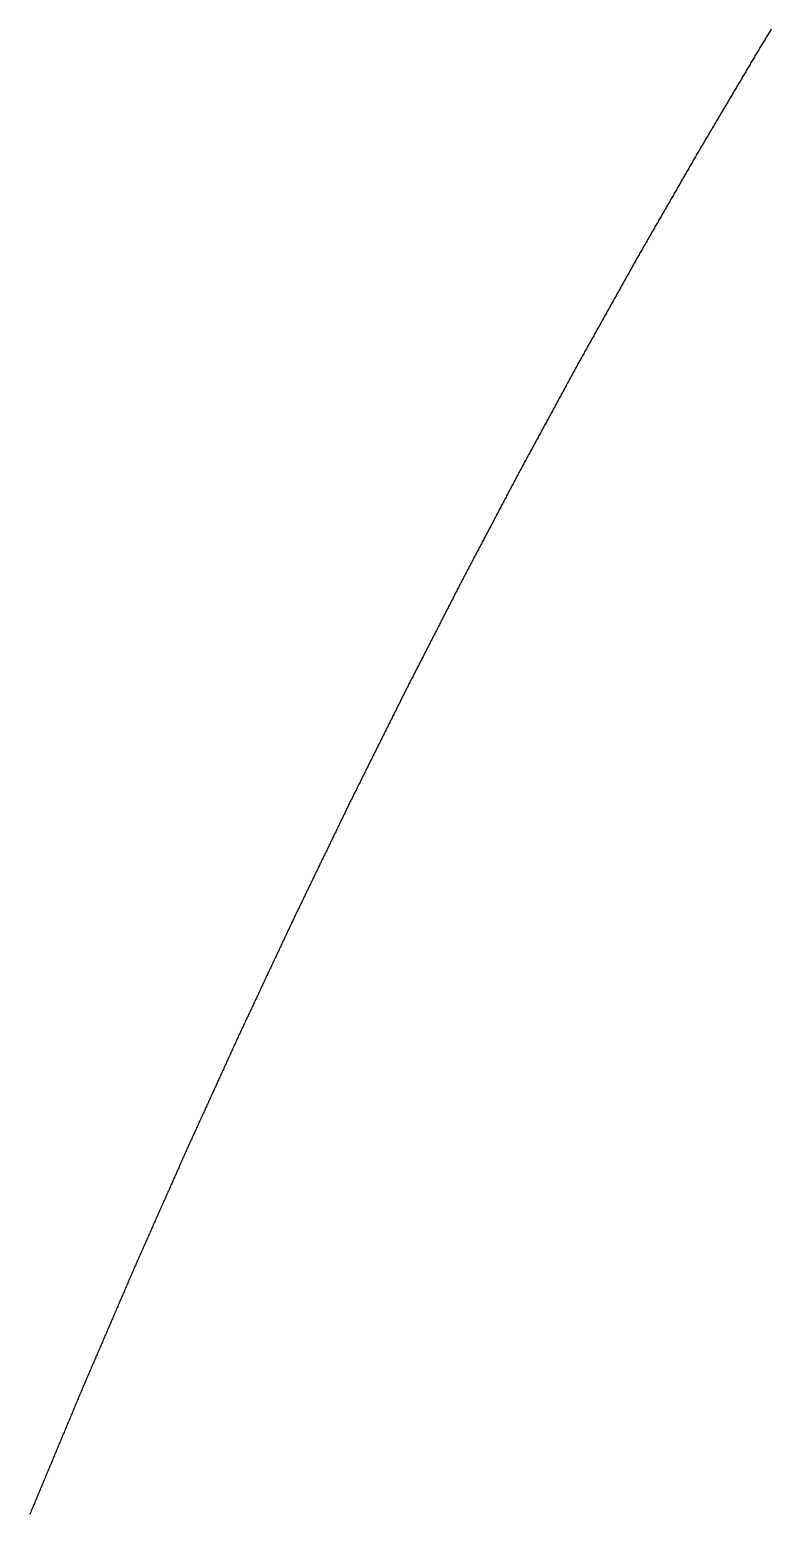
# Model space of a CAD drawing. Extents: x 1 to 322, y 1 to 270.
# Drawn here: x 65.17 to 73.82, y 18.47 to 35.79 of the extents above; entities that cross this region are included whole.
import ezdxf

# ---------------------------------------------------------------- set-up
doc = ezdxf.new("R2010")
doc.units = 0
doc.layers.get('0').update_dxf_attribs({"linetype": 'CONTINUOUS'})

msp = doc.modelspace()

# ---------------------------------------------------------------- linework, layer by layer
msp.add_polyline3d([(73.8233, 35.8009, 0), (73.816, 35.7888, 0), (73.8086, 35.7768, 0), (73.8013, 35.7647, 0), (73.7939, 35.7527, 0), (73.7866, 35.7406, 0), (73.7793, 35.7286, 0), (73.7719, 35.7165, 0), (73.7646, 35.7045, 0), (73.7572, 35.6924, 0), (73.7499, 35.6804, 0), (73.7426, 35.6683, 0), (73.7352, 35.6563, 0), (73.7279, 35.6442, 0), (73.7205, 35.6322, 0), (73.7132, 35.6201, 0), (73.7058, 35.6081, 0), (73.6985, 35.596, 0), (73.6912, 35.584, 0), (73.6838, 35.5719, 0), (73.6765, 35.5599, 0), (73.6691, 35.5478, 0), (73.6619, 35.5356, 0), (73.6546, 35.5234, 0), (73.6474, 35.5111, 0), (73.6401, 35.4989, 0), (73.6329, 35.4866, 0), (73.6256, 35.4744, 0), (73.6184, 35.4622, 0), (73.6111, 35.4499, 0), (73.6039, 35.4377, 0), (73.5967, 35.4254, 0), (73.5894, 35.4132, 0), (73.5822, 35.401, 0), (73.5749, 35.3887, 0), (73.5677, 35.3765, 0), (73.5604, 35.3642, 0), (73.5532, 35.352, 0), (73.5459, 35.3398, 0), (73.5387, 35.3275, 0), (73.5314, 35.3153, 0), (73.5242, 35.303, 0), (73.5169, 35.2908, 0), (73.5097, 35.2786, 0), (73.5025, 35.2663, 0), (73.4952, 35.2541, 0), (73.488, 35.2418, 0), (73.4807, 35.2296, 0), (73.4735, 35.2174, 0), (73.4662, 35.2051, 0), (73.459, 35.1929, 0), (73.4517, 35.1806, 0), (73.4445, 35.1684, 0), (73.4372, 35.1562, 0), (73.43, 35.1439, 0), (73.4227, 35.1317, 0), (73.4155, 35.1194, 0), (73.4082, 35.1072, 0), (73.401, 35.095, 0), (73.3938, 35.0827, 0), (73.3865, 35.0705, 0), (73.3793, 35.0582, 0), (73.372, 35.046, 0), (73.3648, 35.0338, 0), (73.3575, 35.0215, 0), (73.3503, 35.0093, 0), (73.343, 34.997, 0), (73.3358, 34.9848, 0), (73.3285, 34.9726, 0), (73.3213, 34.9603, 0), (73.314, 34.9481, 0), (73.3068, 34.9358, 0), (73.2996, 34.9236, 0), (73.2923, 34.9114, 0), (73.2851, 34.8991, 0), (73.2778, 34.8869, 0), (73.2706, 34.8746, 0), (73.2633, 34.8624, 0), (73.2561, 34.8502, 0), (73.2488, 34.8379, 0), (73.2416, 34.8257, 0), (73.2343, 34.8134, 0), (73.2271, 34.8012, 0), (73.2198, 34.789, 0), (73.2126, 34.7767, 0), (73.2054, 34.7645, 0), (73.1981, 34.7522, 0), (73.1909, 34.74, 0), (73.1836, 34.7278, 0), (73.1764, 34.7155, 0), (73.1691, 34.7033, 0), (73.1619, 34.691, 0), (73.1546, 34.6788, 0), (73.1474, 34.6665, 0), (73.1401, 34.6543, 0), (73.1329, 34.6421, 0), (73.1256, 34.6298, 0), (73.1184, 34.6176, 0), (73.1111, 34.6053, 0), (73.1039, 34.5931, 0), (73.0967, 34.5809, 0), (73.0894, 34.5686, 0), (73.0822, 34.5564, 0), (73.0749, 34.5441, 0), (73.0677, 34.5319, 0), (73.0604, 34.5197, 0), (73.0532, 34.5074, 0), (73.0459, 34.4952, 0), (73.0387, 34.4829, 0), (73.0314, 34.4707, 0), (73.0242, 34.4585, 0), (73.0169, 34.4462, 0), (73.0097, 34.434, 0), (73.0025, 34.4217, 0), (72.9952, 34.4095, 0), (72.988, 34.3973, 0), (72.9807, 34.385, 0), (72.9735, 34.3728, 0), (72.9662, 34.3605, 0), (72.959, 34.3483, 0), (72.9518, 34.3359, 0), (72.9447, 34.3234, 0), (72.9375, 34.311, 0), (72.9304, 34.2986, 0), (72.9232, 34.2861, 0), (72.9161, 34.2737, 0), (72.9089, 34.2613, 0), (72.9018, 34.2489, 0), (72.8946, 34.2364, 0), (72.8875, 34.224, 0), (72.8803, 34.2116, 0), (72.8732, 34.1991, 0), (72.866, 34.1867, 0), (72.8589, 34.1743, 0), (72.8517, 34.1618, 0), (72.8446, 34.1494, 0), (72.8374, 34.137, 0), (72.8303, 34.1245, 0), (72.8231, 34.1121, 0), (72.816, 34.0997, 0), (72.8088, 34.0873, 0), (72.8017, 34.0748, 0), (72.7945, 34.0624, 0), (72.7874, 34.05, 0), (72.7802, 34.0375, 0), (72.7731, 34.0251, 0), (72.7659, 34.0127, 0), (72.7588, 34.0002, 0), (72.7516, 33.9878, 0), (72.7445, 33.9754, 0), (72.7373, 33.963, 0), (72.7302, 33.9505, 0), (72.723, 33.9381, 0), (72.7159, 33.9257, 0), (72.7087, 33.9132, 0), (72.7016, 33.9008, 0), (72.6944, 33.8884, 0), (72.6873, 33.8759, 0), (72.6801, 33.8635, 0), (72.673, 33.8511, 0), (72.6658, 33.8386, 0), (72.6587, 33.8262, 0), (72.6515, 33.8138, 0), (72.6444, 33.8014, 0), (72.6372, 33.7889, 0), (72.6301, 33.7765, 0), (72.6229, 33.7641, 0), (72.6158, 33.7516, 0), (72.6086, 33.7392, 0), (72.6015, 33.7268, 0), (72.5943, 33.7143, 0), (72.5872, 33.7019, 0), (72.58, 33.6895, 0), (72.5728, 33.6771, 0), (72.5657, 33.6646, 0), (72.5585, 33.6522, 0), (72.5514, 33.6398, 0), (72.5442, 33.6273, 0), (72.5371, 33.6149, 0), (72.5299, 33.6025, 0), (72.5228, 33.59, 0), (72.5156, 33.5776, 0), (72.5085, 33.5652, 0), (72.5013, 33.5527, 0), (72.4942, 33.5403, 0), (72.487, 33.5279, 0), (72.4799, 33.5155, 0), (72.4727, 33.503, 0), (72.4656, 33.4906, 0), (72.4584, 33.4782, 0), (72.4513, 33.4657, 0), (72.4441, 33.4533, 0), (72.437, 33.4409, 0), (72.4298, 33.4284, 0), (72.4227, 33.416, 0), (72.4155, 33.4036, 0), (72.4084, 33.3912, 0), (72.4012, 33.3787, 0), (72.3941, 33.3663, 0), (72.3869, 33.3539, 0), (72.3798, 33.3414, 0), (72.3726, 33.329, 0), (72.3655, 33.3166, 0), (72.3583, 33.3041, 0), (72.3512, 33.2917, 0), (72.344, 33.2793, 0), (72.3369, 33.2668, 0), (72.3297, 33.2544, 0), (72.3226, 33.242, 0), (72.3154, 33.2296, 0), (72.3083, 33.2171, 0), (72.3011, 33.2047, 0), (72.294, 33.1923, 0), (72.2868, 33.1798, 0), (72.2797, 33.1674, 0), (72.2725, 33.155, 0), (72.2654, 33.1425, 0), (72.2582, 33.1301, 0), (72.2512, 33.1175, 0), (72.2441, 33.1048, 0), (72.2371, 33.0922, 0), (72.23, 33.0796, 0), (72.223, 33.067, 0), (72.2159, 33.0544, 0), (72.2089, 33.0417, 0), (72.2018, 33.0291, 0), (72.1948, 33.0165, 0), (72.1877, 33.0039, 0), (72.1806, 32.9913, 0), (72.1736, 32.9786, 0), (72.1665, 32.966, 0), (72.1595, 32.9534, 0), (72.1524, 32.9408, 0), (72.1454, 32.9282, 0), (72.1383, 32.9155, 0), (72.1313, 32.9029, 0), (72.1242, 32.8903, 0), (72.1172, 32.8777, 0), (72.1101, 32.865, 0), (72.1031, 32.8524, 0), (72.096, 32.8398, 0), (72.0889, 32.8272, 0), (72.0819, 32.8146, 0), (72.0748, 32.8019, 0), (72.0678, 32.7893, 0), (72.0607, 32.7767, 0), (72.0537, 32.7641, 0), (72.0466, 32.7515, 0), (72.0396, 32.7388, 0), (72.0325, 32.7262, 0), (72.0255, 32.7136, 0), (72.0184, 32.701, 0), (72.0113, 32.6884, 0), (72.0043, 32.6757, 0), (71.9972, 32.6631, 0), (71.9902, 32.6505, 0), (71.9831, 32.6379, 0), (71.9761, 32.6253, 0), (71.969, 32.6126, 0), (71.962, 32.6, 0), (71.9549, 32.5874, 0), (71.9479, 32.5748, 0), (71.9408, 32.5621, 0), (71.9337, 32.5495, 0), (71.9267, 32.5369, 0), (71.9196, 32.5243, 0), (71.9126, 32.5117, 0), (71.9055, 32.499, 0), (71.8985, 32.4864, 0), (71.8914, 32.4738, 0), (71.8844, 32.4612, 0), (71.8773, 32.4486, 0), (71.8703, 32.4359, 0), (71.8632, 32.4233, 0), (71.8562, 32.4107, 0), (71.8491, 32.3981, 0), (71.842, 32.3855, 0), (71.835, 32.3728, 0), (71.8279, 32.3602, 0), (71.8209, 32.3476, 0), (71.8138, 32.335, 0), (71.8068, 32.3224, 0), (71.7997, 32.3097, 0), (71.7927, 32.2971, 0), (71.7856, 32.2845, 0), (71.7786, 32.2719, 0), (71.7715, 32.2592, 0), (71.7644, 32.2466, 0), (71.7574, 32.234, 0), (71.7503, 32.2214, 0), (71.7433, 32.2088, 0), (71.7362, 32.1961, 0), (71.7292, 32.1835, 0), (71.7221, 32.1709, 0), (71.7151, 32.1583, 0), (71.708, 32.1457, 0), (71.701, 32.133, 0), (71.6939, 32.1204, 0), (71.6869, 32.1078, 0), (71.6798, 32.0952, 0), (71.6727, 32.0826, 0), (71.6657, 32.0699, 0), (71.6586, 32.0573, 0), (71.6516, 32.0447, 0), (71.6445, 32.0321, 0), (71.6375, 32.0194, 0), (71.6304, 32.0068, 0), (71.6234, 31.9942, 0), (71.6163, 31.9816, 0), (71.6093, 31.969, 0), (71.6022, 31.9563, 0), (71.5951, 31.9437, 0), (71.5881, 31.9311, 0), (71.581, 31.9185, 0), (71.574, 31.9059, 0), (71.567, 31.8932, 0), (71.56, 31.8804, 0), (71.553, 31.8676, 0), (71.5461, 31.8548, 0), (71.5391, 31.8419, 0), (71.5322, 31.8291, 0), (71.5252, 31.8163, 0), (71.5183, 31.8035, 0), (71.5113, 31.7907, 0), (71.5043, 31.7779, 0), (71.4974, 31.7651, 0), (71.4904, 31.7523, 0), (71.4835, 31.7395, 0), (71.4765, 31.7266, 0), (71.4695, 31.7138, 0), (71.4626, 31.701, 0), (71.4556, 31.6882, 0), (71.4487, 31.6754, 0), (71.4417, 31.6626, 0), (71.4348, 31.6498, 0), (71.4278, 31.637, 0), (71.4208, 31.6241, 0), (71.4139, 31.6113, 0), (71.4069, 31.5985, 0), (71.4, 31.5857, 0), (71.393, 31.5729, 0), (71.3861, 31.5601, 0), (71.3791, 31.5473, 0), (71.3721, 31.5345, 0), (71.3652, 31.5217, 0), (71.3582, 31.5088, 0), (71.3513, 31.496, 0), (71.3443, 31.4832, 0), (71.3374, 31.4704, 0), (71.3304, 31.4576, 0), (71.3234, 31.4448, 0), (71.3165, 31.432, 0), (71.3095, 31.4192, 0), (71.3026, 31.4064, 0), (71.2956, 31.3935, 0), (71.2886, 31.3807, 0), (71.2817, 31.3679, 0), (71.2747, 31.3551, 0), (71.2678, 31.3423, 0), (71.2608, 31.3295, 0), (71.2539, 31.3167, 0), (71.2469, 31.3039, 0), (71.2399, 31.291, 0), (71.233, 31.2782, 0), (71.226, 31.2654, 0), (71.2191, 31.2526, 0), (71.2121, 31.2398, 0), (71.2052, 31.227, 0), (71.1982, 31.2142, 0), (71.1912, 31.2014, 0), (71.1843, 31.1886, 0), (71.1773, 31.1757, 0), (71.1704, 31.1629, 0), (71.1634, 31.1501, 0), (71.1565, 31.1373, 0), (71.1495, 31.1245, 0), (71.1425, 31.1117, 0), (71.1356, 31.0989, 0), (71.1286, 31.0861, 0), (71.1217, 31.0733, 0), (71.1147, 31.0604, 0), (71.1077, 31.0476, 0), (71.1008, 31.0348, 0), (71.0938, 31.022, 0), (71.0869, 31.0092, 0), (71.0799, 30.9964, 0), (71.073, 30.9836, 0), (71.066, 30.9708, 0), (71.059, 30.9579, 0), (71.0521, 30.9451, 0), (71.0451, 30.9323, 0), (71.0382, 30.9195, 0), (71.0312, 30.9067, 0), (71.0243, 30.8939, 0), (71.0173, 30.8811, 0), (71.0103, 30.8683, 0), (71.0034, 30.8555, 0), (70.9964, 30.8426, 0), (70.9895, 30.8298, 0), (70.9825, 30.817, 0), (70.9756, 30.8042, 0), (70.9686, 30.7914, 0), (70.9616, 30.7786, 0), (70.9547, 30.7658, 0), (70.9477, 30.753, 0), (70.9408, 30.7401, 0), (70.9338, 30.7273, 0), (70.9268, 30.7145, 0), (70.9199, 30.7017, 0), (70.9129, 30.6889, 0), (70.906, 30.6761, 0), (70.899, 30.6633, 0), (70.8921, 30.6505, 0), (70.8851, 30.6376, 0), (70.8783, 30.6246, 0), (70.8714, 30.6116, 0), (70.8646, 30.5986, 0), (70.8577, 30.5856, 0), (70.8508, 30.5726, 0), (70.844, 30.5596, 0), (70.8371, 30.5466, 0), (70.8302, 30.5336, 0), (70.8234, 30.5206, 0), (70.8165, 30.5076, 0), (70.8097, 30.4946, 0), (70.8028, 30.4816, 0), (70.7959, 30.4686, 0), (70.7891, 30.4555, 0), (70.7822, 30.4425, 0), (70.7754, 30.4295, 0), (70.7685, 30.4165, 0), (70.7616, 30.4035, 0), (70.7548, 30.3905, 0), (70.7479, 30.3775, 0), (70.7411, 30.3645, 0), (70.7342, 30.3515, 0), (70.7273, 30.3385, 0), (70.7205, 30.3255, 0), (70.7136, 30.3125, 0), (70.7068, 30.2995, 0), (70.6999, 30.2865, 0), (70.693, 30.2735, 0), (70.6862, 30.2605, 0), (70.6793, 30.2475, 0), (70.6724, 30.2345, 0), (70.6656, 30.2215, 0), (70.6587, 30.2085, 0), (70.6519, 30.1955, 0), (70.645, 30.1825, 0), (70.6381, 30.1695, 0), (70.6313, 30.1565, 0), (70.6244, 30.1435, 0), (70.6176, 30.1305, 0), (70.6107, 30.1175, 0), (70.6038, 30.1045, 0), (70.597, 30.0915, 0), (70.5901, 30.0785, 0), (70.5833, 30.0655, 0), (70.5764, 30.0525, 0), (70.5695, 30.0395, 0), (70.5627, 30.0265, 0), (70.5558, 30.0135, 0), (70.549, 30.0005, 0), (70.5421, 29.9875, 0), (70.5352, 29.9745, 0), (70.5284, 29.9614, 0), (70.5215, 29.9484, 0), (70.5146, 29.9354, 0), (70.5078, 29.9224, 0), (70.5009, 29.9094, 0), (70.4941, 29.8964, 0), (70.4872, 29.8834, 0), (70.4803, 29.8704, 0), (70.4735, 29.8574, 0), (70.4666, 29.8444, 0), (70.4598, 29.8314, 0), (70.4529, 29.8184, 0), (70.446, 29.8054, 0), (70.4392, 29.7924, 0), (70.4323, 29.7794, 0), (70.4255, 29.7664, 0), (70.4186, 29.7534, 0), (70.4117, 29.7404, 0), (70.4049, 29.7274, 0), (70.398, 29.7144, 0), (70.3912, 29.7014, 0), (70.3843, 29.6884, 0), (70.3774, 29.6754, 0), (70.3706, 29.6624, 0), (70.3637, 29.6494, 0), (70.3568, 29.6364, 0), (70.35, 29.6234, 0), (70.3431, 29.6104, 0), (70.3363, 29.5974, 0), (70.3294, 29.5844, 0), (70.3225, 29.5714, 0), (70.3157, 29.5584, 0), (70.3088, 29.5454, 0), (70.302, 29.5324, 0), (70.2951, 29.5194, 0), (70.2882, 29.5064, 0), (70.2814, 29.4934, 0), (70.2745, 29.4804, 0), (70.2677, 29.4674, 0), (70.2608, 29.4543, 0), (70.2539, 29.4413, 0), (70.2471, 29.4283, 0), (70.2402, 29.4153, 0), (70.2334, 29.4023, 0), (70.2265, 29.3893, 0), (70.2196, 29.3763, 0), (70.2128, 29.3632, 0), (70.2061, 29.35, 0), (70.1993, 29.3368, 0), (70.1925, 29.3237, 0), (70.1858, 29.3105, 0), (70.179, 29.2973, 0), (70.1722, 29.2841, 0), (70.1655, 29.2709, 0), (70.1587, 29.2577, 0), (70.1519, 29.2445, 0), (70.1452, 29.2313, 0), (70.1384, 29.2181, 0), (70.1317, 29.2049, 0), (70.1249, 29.1917, 0), (70.1181, 29.1785, 0), (70.1114, 29.1653, 0), (70.1046, 29.1521, 0), (70.0978, 29.1389, 0), (70.0911, 29.1257, 0), (70.0843, 29.1126, 0), (70.0775, 29.0994, 0), (70.0708, 29.0862, 0), (70.064, 29.073, 0), (70.0573, 29.0598, 0), (70.0505, 29.0466, 0), (70.0437, 29.0334, 0), (70.037, 29.0202, 0), (70.0302, 29.007, 0), (70.0234, 28.9938, 0), (70.0167, 28.9806, 0), (70.0099, 28.9674, 0), (70.0031, 28.9542, 0), (69.9964, 28.941, 0), (69.9896, 28.9278, 0), (69.9829, 28.9146, 0), (69.9761, 28.9015, 0), (69.9693, 28.8883, 0), (69.9626, 28.8751, 0), (69.9558, 28.8619, 0), (69.949, 28.8487, 0), (69.9423, 28.8355, 0), (69.9355, 28.8223, 0), (69.9287, 28.8091, 0), (69.922, 28.7959, 0), (69.9152, 28.7827, 0), (69.9085, 28.7695, 0), (69.9017, 28.7563, 0), (69.8949, 28.7431, 0), (69.8882, 28.7299, 0), (69.8814, 28.7167, 0), (69.8746, 28.7035, 0), (69.8679, 28.6904, 0), (69.8611, 28.6772, 0), (69.8543, 28.664, 0), (69.8476, 28.6508, 0), (69.8408, 28.6376, 0), (69.834, 28.6244, 0), (69.8273, 28.6112, 0), (69.8205, 28.598, 0), (69.8138, 28.5848, 0), (69.807, 28.5716, 0), (69.8002, 28.5584, 0), (69.7935, 28.5452, 0), (69.7867, 28.532, 0), (69.7799, 28.5188, 0), (69.7732, 28.5056, 0), (69.7664, 28.4924, 0), (69.7596, 28.4793, 0), (69.7529, 28.4661, 0), (69.7461, 28.4529, 0), (69.7394, 28.4397, 0), (69.7326, 28.4265, 0), (69.7258, 28.4133, 0), (69.7191, 28.4001, 0), (69.7123, 28.3869, 0), (69.7055, 28.3737, 0), (69.6988, 28.3605, 0), (69.692, 28.3473, 0), (69.6852, 28.3341, 0), (69.6785, 28.3209, 0), (69.6717, 28.3077, 0), (69.665, 28.2945, 0), (69.6582, 28.2813, 0), (69.6514, 28.2682, 0), (69.6447, 28.255, 0), (69.6379, 28.2418, 0), (69.6311, 28.2286, 0), (69.6244, 28.2154, 0), (69.6176, 28.2022, 0), (69.6108, 28.189, 0), (69.6041, 28.1758, 0), (69.5973, 28.1626, 0), (69.5906, 28.1494, 0), (69.5838, 28.1362, 0), (69.577, 28.123, 0), (69.5703, 28.1098, 0), (69.5635, 28.0966, 0), (69.5567, 28.0834, 0), (69.55, 28.0701, 0), (69.5434, 28.0567, 0), (69.5367, 28.0434, 0), (69.53, 28.03, 0), (69.5234, 28.0166, 0), (69.5167, 28.0032, 0), (69.51, 27.9898, 0), (69.5034, 27.9764, 0), (69.4967, 27.963, 0), (69.49, 27.9497, 0), (69.4834, 27.9363, 0), (69.4767, 27.9229, 0), (69.47, 27.9095, 0), (69.4634, 27.8961, 0), (69.4567, 27.8827, 0), (69.45, 27.8693, 0), (69.4434, 27.856, 0), (69.4367, 27.8426, 0), (69.43, 27.8292, 0), (69.4234, 27.8158, 0), (69.4167, 27.8024, 0), (69.41, 27.789, 0), (69.4034, 27.7756, 0), (69.3967, 27.7623, 0), (69.39, 27.7489, 0), (69.3834, 27.7355, 0), (69.3767, 27.7221, 0), (69.37, 27.7087, 0), (69.3634, 27.6953, 0), (69.3567, 27.682, 0), (69.35, 27.6686, 0), (69.3434, 27.6552, 0), (69.3367, 27.6418, 0), (69.33, 27.6284, 0), (69.3234, 27.615, 0), (69.3167, 27.6016, 0), (69.31, 27.5883, 0), (69.3034, 27.5749, 0), (69.2967, 27.5615, 0), (69.29, 27.5481, 0), (69.2834, 27.5347, 0), (69.2767, 27.5213, 0), (69.27, 27.5079, 0), (69.2634, 27.4946, 0), (69.2567, 27.4812, 0), (69.25, 27.4678, 0), (69.2434, 27.4544, 0), (69.2367, 27.441, 0), (69.23, 27.4276, 0), (69.2234, 27.4142, 0), (69.2167, 27.4009, 0), (69.2101, 27.3875, 0), (69.2034, 27.3741, 0), (69.1967, 27.3607, 0), (69.1901, 27.3473, 0), (69.1834, 27.3339, 0), (69.1767, 27.3206, 0), (69.1701, 27.3072, 0), (69.1634, 27.2938, 0), (69.1567, 27.2804, 0), (69.1501, 27.267, 0), (69.1434, 27.2536, 0), (69.1367, 27.2402, 0), (69.1301, 27.2269, 0), (69.1234, 27.2135, 0), (69.1167, 27.2001, 0), (69.1101, 27.1867, 0), (69.1034, 27.1733, 0), (69.0967, 27.1599, 0), (69.0901, 27.1465, 0), (69.0834, 27.1332, 0), (69.0767, 27.1198, 0), (69.0701, 27.1064, 0), (69.0634, 27.093, 0), (69.0567, 27.0796, 0), (69.0501, 27.0662, 0), (69.0434, 27.0528, 0), (69.0367, 27.0395, 0), (69.0301, 27.0261, 0), (69.0234, 27.0127, 0), (69.0167, 26.9993, 0), (69.0101, 26.9859, 0), (69.0034, 26.9725, 0), (68.9967, 26.9591, 0), (68.9901, 26.9458, 0), (68.9834, 26.9324, 0), (68.9767, 26.919, 0), (68.9701, 26.9056, 0), (68.9634, 26.8922, 0), (68.9567, 26.8788, 0), (68.9501, 26.8655, 0), (68.9434, 26.8521, 0), (68.9367, 26.8387, 0), (68.9301, 26.8253, 0), (68.9234, 26.8119, 0), (68.9167, 26.7985, 0), (68.9101, 26.7851, 0), (68.9034, 26.7718, 0), (68.8968, 26.7582, 0), (68.8902, 26.7447, 0), (68.8837, 26.7311, 0), (68.8771, 26.7175, 0), (68.8705, 26.7039, 0), (68.864, 26.6903, 0), (68.8574, 26.6768, 0), (68.8508, 26.6632, 0), (68.8443, 26.6496, 0), (68.8377, 26.636, 0), (68.8311, 26.6225, 0), (68.8246, 26.6089, 0), (68.818, 26.5953, 0), (68.8114, 26.5817, 0), (68.8048, 26.5682, 0), (68.7983, 26.5546, 0), (68.7917, 26.541, 0), (68.7851, 26.5274, 0), (68.7786, 26.5138, 0), (68.772, 26.5003, 0), (68.7654, 26.4867, 0), (68.7589, 26.4731, 0), (68.7523, 26.4595, 0), (68.7457, 26.446, 0), (68.7392, 26.4324, 0), (68.7326, 26.4188, 0), (68.726, 26.4052, 0), (68.7195, 26.3917, 0), (68.7129, 26.3781, 0), (68.7063, 26.3645, 0), (68.6997, 26.3509, 0), (68.6932, 26.3373, 0), (68.6866, 26.3238, 0), (68.68, 26.3102, 0), (68.6735, 26.2966, 0), (68.6669, 26.283, 0), (68.6603, 26.2695, 0), (68.6538, 26.2559, 0), (68.6472, 26.2423, 0), (68.6406, 26.2287, 0), (68.6341, 26.2152, 0), (68.6275, 26.2016, 0), (68.6209, 26.188, 0), (68.6144, 26.1744, 0), (68.6078, 26.1608, 0), (68.6012, 26.1473, 0), (68.5947, 26.1337, 0), (68.5881, 26.1201, 0), (68.5815, 26.1065, 0), (68.5749, 26.093, 0), (68.5684, 26.0794, 0), (68.5618, 26.0658, 0), (68.5552, 26.0522, 0), (68.5487, 26.0387, 0), (68.5421, 26.0251, 0), (68.5355, 26.0115, 0), (68.529, 25.9979, 0), (68.5224, 25.9843, 0), (68.5158, 25.9708, 0), (68.5093, 25.9572, 0), (68.5027, 25.9436, 0), (68.4961, 25.93, 0), (68.4896, 25.9165, 0), (68.483, 25.9029, 0), (68.4764, 25.8893, 0), (68.4698, 25.8757, 0), (68.4633, 25.8622, 0), (68.4567, 25.8486, 0), (68.4501, 25.835, 0), (68.4436, 25.8214, 0), (68.437, 25.8078, 0), (68.4304, 25.7943, 0), (68.4239, 25.7807, 0), (68.4173, 25.7671, 0), (68.4107, 25.7535, 0), (68.4042, 25.74, 0), (68.3976, 25.7264, 0), (68.391, 25.7128, 0), (68.3845, 25.6992, 0), (68.3779, 25.6857, 0), (68.3713, 25.6721, 0), (68.3648, 25.6585, 0), (68.3582, 25.6449, 0), (68.3516, 25.6313, 0), (68.345, 25.6178, 0), (68.3385, 25.6042, 0), (68.3319, 25.5906, 0), (68.3253, 25.577, 0), (68.3188, 25.5635, 0), (68.3122, 25.5499, 0), (68.3056, 25.5363, 0), (68.2991, 25.5227, 0), (68.2925, 25.5092, 0), (68.2859, 25.4956, 0), (68.2794, 25.482, 0), (68.2728, 25.4684, 0), (68.2662, 25.4548, 0), (68.2597, 25.4413, 0), (68.2532, 25.4275, 0), (68.2467, 25.4138, 0), (68.2402, 25.4, 0), (68.2338, 25.3862, 0), (68.2273, 25.3725, 0), (68.2208, 25.3587, 0), (68.2143, 25.3449, 0), (68.2079, 25.3311, 0), (68.2014, 25.3174, 0), (68.1949, 25.3036, 0), (68.1885, 25.2898, 0), (68.182, 25.2761, 0), (68.1755, 25.2623, 0), (68.1691, 25.2485, 0), (68.1626, 25.2348, 0), (68.1561, 25.221, 0), (68.1496, 25.2072, 0), (68.1432, 25.1935, 0), (68.1367, 25.1797, 0), (68.1302, 25.1659, 0), (68.1238, 25.1522, 0), (68.1173, 25.1384, 0), (68.1108, 25.1246, 0), (68.1043, 25.1108, 0), (68.0979, 25.0971, 0), (68.0914, 25.0833, 0), (68.0849, 25.0695, 0), (68.0785, 25.0558, 0), (68.072, 25.042, 0), (68.0655, 25.0282, 0), (68.0591, 25.0145, 0), (68.0526, 25.0007, 0), (68.0461, 24.9869, 0), (68.0396, 24.9732, 0), (68.0332, 24.9594, 0), (68.0267, 24.9456, 0), (68.0202, 24.9319, 0), (68.0138, 24.9181, 0), (68.0073, 24.9043, 0), (68.0008, 24.8905, 0), (67.9943, 24.8768, 0), (67.9879, 24.863, 0), (67.9814, 24.8492, 0), (67.9749, 24.8355, 0), (67.9685, 24.8217, 0), (67.962, 24.8079, 0), (67.9555, 24.7942, 0), (67.9491, 24.7804, 0), (67.9426, 24.7666, 0), (67.9361, 24.7529, 0), (67.9296, 24.7391, 0), (67.9232, 24.7253, 0), (67.9167, 24.7116, 0), (67.9102, 24.6978, 0), (67.9038, 24.684, 0), (67.8973, 24.6702, 0), (67.8908, 24.6565, 0), (67.8843, 24.6427, 0), (67.8779, 24.6289, 0), (67.8714, 24.6152, 0), (67.8649, 24.6014, 0), (67.8585, 24.5876, 0), (67.852, 24.5739, 0), (67.8455, 24.5601, 0), (67.8391, 24.5463, 0), (67.8326, 24.5326, 0), (67.8261, 24.5188, 0), (67.8196, 24.505, 0), (67.8132, 24.4913, 0), (67.8067, 24.4775, 0), (67.8002, 24.4637, 0), (67.7938, 24.4499, 0), (67.7873, 24.4362, 0), (67.7808, 24.4224, 0), (67.7743, 24.4086, 0), (67.7679, 24.3949, 0), (67.7614, 24.3811, 0), (67.7549, 24.3673, 0), (67.7485, 24.3536, 0), (67.742, 24.3398, 0), (67.7355, 24.326, 0), (67.7291, 24.3123, 0), (67.7226, 24.2985, 0), (67.7161, 24.2847, 0), (67.7096, 24.271, 0), (67.7032, 24.2572, 0), (67.6967, 24.2434, 0), (67.6902, 24.2296, 0), (67.6838, 24.2159, 0), (67.6773, 24.2021, 0), (67.6708, 24.1883, 0), (67.6644, 24.1746, 0), (67.6579, 24.1608, 0), (67.6514, 24.147, 0), (67.6449, 24.1333, 0), (67.6385, 24.1195, 0), (67.632, 24.1057, 0), (67.6255, 24.092, 0), (67.6192, 24.078, 0), (67.6128, 24.064, 0), (67.6064, 24.0501, 0), (67.6, 24.0361, 0), (67.5937, 24.0222, 0), (67.5873, 24.0082, 0), (67.5809, 23.9942, 0), (67.5745, 23.9803, 0), (67.5682, 23.9663, 0), (67.5618, 23.9524, 0), (67.5554, 23.9384, 0), (67.5491, 23.9244, 0), (67.5427, 23.9105, 0), (67.5363, 23.8965, 0), (67.5299, 23.8826, 0), (67.5236, 23.8686, 0), (67.5172, 23.8546, 0), (67.5108, 23.8407, 0), (67.5045, 23.8267, 0), (67.4981, 23.8127, 0), (67.4917, 23.7988, 0), (67.4853, 23.7848, 0), (67.479, 23.7709, 0), (67.4726, 23.7569, 0), (67.4662, 23.7429, 0), (67.4598, 23.729, 0), (67.4535, 23.715, 0), (67.4471, 23.7011, 0), (67.4407, 23.6871, 0), (67.4344, 23.6731, 0), (67.428, 23.6592, 0), (67.4216, 23.6452, 0), (67.4152, 23.6313, 0), (67.4089, 23.6173, 0), (67.4025, 23.6033, 0), (67.3961, 23.5894, 0), (67.3898, 23.5754, 0), (67.3834, 23.5615, 0), (67.377, 23.5475, 0), (67.3706, 23.5335, 0), (67.3643, 23.5196, 0), (67.3579, 23.5056, 0), (67.3515, 23.4916, 0), (67.3452, 23.4777, 0), (67.3388, 23.4637, 0), (67.3324, 23.4498, 0), (67.326, 23.4358, 0), (67.3197, 23.4218, 0), (67.3133, 23.4079, 0), (67.3069, 23.3939, 0), (67.3005, 23.38, 0), (67.2942, 23.366, 0), (67.2878, 23.352, 0), (67.2814, 23.3381, 0), (67.2751, 23.3241, 0), (67.2687, 23.3102, 0), (67.2623, 23.2962, 0), (67.2559, 23.2822, 0), (67.2496, 23.2683, 0), (67.2432, 23.2543, 0), (67.2368, 23.2404, 0), (67.2305, 23.2264, 0), (67.2241, 23.2124, 0), (67.2177, 23.1985, 0), (67.2113, 23.1845, 0), (67.205, 23.1706, 0), (67.1986, 23.1566, 0), (67.1922, 23.1426, 0), (67.1858, 23.1287, 0), (67.1795, 23.1147, 0), (67.1731, 23.1007, 0), (67.1667, 23.0868, 0), (67.1604, 23.0728, 0), (67.154, 23.0589, 0), (67.1476, 23.0449, 0), (67.1412, 23.0309, 0), (67.1349, 23.017, 0), (67.1285, 23.003, 0), (67.1221, 22.9891, 0), (67.1158, 22.9751, 0), (67.1094, 22.9611, 0), (67.103, 22.9472, 0), (67.0966, 22.9332, 0), (67.0903, 22.9193, 0), (67.0839, 22.9053, 0), (67.0775, 22.8913, 0), (67.0711, 22.8774, 0), (67.0648, 22.8634, 0), (67.0584, 22.8495, 0), (67.052, 22.8355, 0), (67.0457, 22.8215, 0), (67.0393, 22.8076, 0), (67.0329, 22.7936, 0), (67.0265, 22.7797, 0), (67.0202, 22.7657, 0), (67.0138, 22.7517, 0), (67.0074, 22.7378, 0), (67.0011, 22.7238, 0), (66.9948, 22.7096, 0), (66.9885, 22.6955, 0), (66.9822, 22.6813, 0), (66.976, 22.6672, 0), (66.9697, 22.653, 0), (66.9634, 22.6389, 0), (66.9571, 22.6247, 0), (66.9509, 22.6106, 0), (66.9446, 22.5964, 0), (66.9383, 22.5823, 0), (66.9321, 22.5681, 0), (66.9258, 22.554, 0), (66.9195, 22.5398, 0), (66.9132, 22.5256, 0), (66.907, 22.5115, 0), (66.9007, 22.4973, 0), (66.8944, 22.4832, 0), (66.8881, 22.469, 0), (66.8819, 22.4549, 0), (66.8756, 22.4407, 0), (66.8693, 22.4266, 0), (66.863, 22.4124, 0), (66.8568, 22.3983, 0), (66.8505, 22.3841, 0), (66.8442, 22.37, 0), (66.838, 22.3558, 0), (66.8317, 22.3417, 0), (66.8254, 22.3275, 0), (66.8191, 22.3134, 0), (66.8129, 22.2992, 0), (66.8066, 22.285, 0), (66.8003, 22.2709, 0), (66.794, 22.2567, 0), (66.7878, 22.2426, 0), (66.7815, 22.2284, 0), (66.7752, 22.2143, 0), (66.7689, 22.2001, 0), (66.7627, 22.186, 0), (66.7564, 22.1718, 0), (66.7501, 22.1577, 0), (66.7438, 22.1435, 0), (66.7376, 22.1294, 0), (66.7313, 22.1152, 0), (66.725, 22.1011, 0), (66.7188, 22.0869, 0), (66.7125, 22.0728, 0), (66.7062, 22.0586, 0), (66.6999, 22.0444, 0), (66.6937, 22.0303, 0), (66.6874, 22.0161, 0), (66.6811, 22.002, 0), (66.6748, 21.9878, 0), (66.6686, 21.9737, 0), (66.6623, 21.9595, 0), (66.656, 21.9454, 0), (66.6497, 21.9312, 0), (66.6435, 21.9171, 0), (66.6372, 21.9029, 0), (66.6309, 21.8888, 0), (66.6247, 21.8746, 0), (66.6184, 21.8605, 0), (66.6121, 21.8463, 0), (66.6058, 21.8322, 0), (66.5996, 21.818, 0), (66.5933, 21.8038, 0), (66.587, 21.7897, 0), (66.5807, 21.7755, 0), (66.5745, 21.7614, 0), (66.5682, 21.7472, 0), (66.5619, 21.7331, 0), (66.5556, 21.7189, 0), (66.5494, 21.7048, 0), (66.5431, 21.6906, 0), (66.5368, 21.6765, 0), (66.5306, 21.6623, 0), (66.5243, 21.6482, 0), (66.518, 21.634, 0), (66.5117, 21.6199, 0), (66.5055, 21.6057, 0), (66.4992, 21.5916, 0), (66.4929, 21.5774, 0), (66.4866, 21.5632, 0), (66.4804, 21.5491, 0), (66.4741, 21.5349, 0), (66.4678, 21.5208, 0), (66.4615, 21.5066, 0), (66.4553, 21.4925, 0), (66.449, 21.4783, 0), (66.4427, 21.4642, 0), (66.4364, 21.45, 0), (66.4302, 21.4359, 0), (66.4239, 21.4217, 0), (66.4176, 21.4076, 0), (66.4114, 21.3934, 0), (66.4051, 21.3793, 0), (66.3988, 21.3651, 0), (66.3925, 21.351, 0), (66.3863, 21.3368, 0), (66.3801, 21.3224, 0), (66.3739, 21.3081, 0), (66.3678, 21.2937, 0), (66.3616, 21.2794, 0), (66.3554, 21.265, 0), (66.3492, 21.2507, 0), (66.3431, 21.2363, 0), (66.3369, 21.222, 0), (66.3307, 21.2077, 0), (66.3245, 21.1933, 0), (66.3184, 21.179, 0), (66.3122, 21.1646, 0), (66.306, 21.1503, 0), (66.2998, 21.1359, 0), (66.2937, 21.1216, 0), (66.2875, 21.1072, 0), (66.2813, 21.0929, 0), (66.2751, 21.0785, 0), (66.269, 21.0642, 0), (66.2628, 21.0499, 0), (66.2566, 21.0355, 0), (66.2504, 21.0212, 0), (66.2443, 21.0068, 0), (66.2381, 20.9925, 0), (66.2319, 20.9781, 0), (66.2257, 20.9638, 0), (66.2196, 20.9494, 0), (66.2134, 20.9351, 0), (66.2072, 20.9207, 0), (66.201, 20.9064, 0), (66.1949, 20.8921, 0), (66.1887, 20.8777, 0), (66.1825, 20.8634, 0), (66.1763, 20.849, 0), (66.1702, 20.8347, 0), (66.164, 20.8203, 0), (66.1578, 20.806, 0), (66.1517, 20.7916, 0), (66.1455, 20.7773, 0), (66.1393, 20.763, 0), (66.1331, 20.7486, 0), (66.127, 20.7343, 0), (66.1208, 20.7199, 0), (66.1146, 20.7056, 0), (66.1084, 20.6912, 0), (66.1023, 20.6769, 0), (66.0961, 20.6625, 0), (66.0899, 20.6482, 0), (66.0837, 20.6338, 0), (66.0776, 20.6195, 0), (66.0714, 20.6052, 0), (66.0652, 20.5908, 0), (66.059, 20.5765, 0), (66.0529, 20.5621, 0), (66.0467, 20.5478, 0), (66.0405, 20.5334, 0), (66.0343, 20.5191, 0), (66.0282, 20.5047, 0), (66.022, 20.4904, 0), (66.0158, 20.476, 0), (66.0096, 20.4617, 0), (66.0035, 20.4474, 0), (65.9973, 20.433, 0), (65.9911, 20.4187, 0), (65.9849, 20.4043, 0), (65.9788, 20.39, 0), (65.9726, 20.3756, 0), (65.9664, 20.3613, 0), (65.9602, 20.3469, 0), (65.9541, 20.3326, 0), (65.9479, 20.3183, 0), (65.9417, 20.3039, 0), (65.9355, 20.2896, 0), (65.9294, 20.2752, 0), (65.9232, 20.2609, 0), (65.917, 20.2465, 0), (65.9108, 20.2322, 0), (65.9047, 20.2178, 0), (65.8985, 20.2035, 0), (65.8923, 20.1891, 0), (65.8861, 20.1748, 0), (65.88, 20.1605, 0), (65.8738, 20.1461, 0), (65.8676, 20.1318, 0), (65.8614, 20.1174, 0), (65.8553, 20.1031, 0), (65.8491, 20.0887, 0), (65.8429, 20.0744, 0), (65.8368, 20.06, 0), (65.8306, 20.0457, 0), (65.8244, 20.0313, 0), (65.8182, 20.017, 0), (65.8121, 20.0027, 0), (65.8059, 19.9883, 0), (65.7997, 19.974, 0), (65.7935, 19.9596, 0), (65.7874, 19.9453, 0), (65.7812, 19.9309, 0), (65.7751, 19.9163, 0), (65.7691, 19.9018, 0), (65.763, 19.8873, 0), (65.7569, 19.8727, 0), (65.7508, 19.8582, 0), (65.7448, 19.8436, 0), (65.7387, 19.8291, 0), (65.7326, 19.8146, 0), (65.7265, 19.8, 0), (65.7205, 19.7855, 0), (65.7144, 19.771, 0), (65.7083, 19.7564, 0), (65.7022, 19.7419, 0), (65.6962, 19.7273, 0), (65.6901, 19.7128, 0), (65.684, 19.6983, 0), (65.6779, 19.6837, 0), (65.6719, 19.6692, 0), (65.6658, 19.6547, 0), (65.6597, 19.6401, 0), (65.6536, 19.6256, 0), (65.6476, 19.611, 0), (65.6415, 19.5965, 0), (65.6354, 19.582, 0), (65.6293, 19.5674, 0), (65.6233, 19.5529, 0), (65.6172, 19.5383, 0), (65.6111, 19.5238, 0), (65.605, 19.5093, 0), (65.599, 19.4947, 0), (65.5929, 19.4802, 0), (65.5868, 19.4657, 0), (65.5807, 19.4511, 0), (65.5747, 19.4366, 0), (65.5686, 19.422, 0), (65.5625, 19.4075, 0), (65.5564, 19.393, 0), (65.5504, 19.3784, 0), (65.5443, 19.3639, 0), (65.5382, 19.3494, 0), (65.5321, 19.3348, 0), (65.5261, 19.3203, 0), (65.52, 19.3057, 0), (65.5139, 19.2912, 0), (65.5078, 19.2767, 0), (65.5018, 19.2621, 0), (65.4957, 19.2476, 0), (65.4896, 19.2331, 0), (65.4835, 19.2185, 0), (65.4775, 19.204, 0), (65.4714, 19.1894, 0), (65.4653, 19.1749, 0), (65.4592, 19.1604, 0), (65.4532, 19.1458, 0), (65.4471, 19.1313, 0), (65.441, 19.1168, 0), (65.4349, 19.1022, 0), (65.4289, 19.0877, 0), (65.4228, 19.0731, 0), (65.4167, 19.0586, 0), (65.4106, 19.0441, 0), (65.4046, 19.0295, 0), (65.3985, 19.015, 0), (65.3924, 19.0005, 0), (65.3863, 18.9859, 0), (65.3802, 18.9714, 0), (65.3742, 18.9568, 0), (65.3681, 18.9423, 0), (65.362, 18.9278, 0), (65.3559, 18.9132, 0), (65.3499, 18.8987, 0), (65.3438, 18.8842, 0), (65.3377, 18.8696, 0), (65.3316, 18.8551, 0), (65.3256, 18.8405, 0), (65.3195, 18.826, 0), (65.3134, 18.8115, 0), (65.3073, 18.7969, 0), (65.3013, 18.7824, 0), (65.2952, 18.7679, 0), (65.2891, 18.7533, 0), (65.283, 18.7388, 0), (65.277, 18.7242, 0), (65.2709, 18.7097, 0), (65.2648, 18.6952, 0), (65.2587, 18.6806, 0), (65.2527, 18.6661, 0), (65.2466, 18.6516, 0), (65.2405, 18.637, 0), (65.2344, 18.6225, 0), (65.2284, 18.6079, 0), (65.2223, 18.5934, 0), (65.2162, 18.5789, 0), (65.2101, 18.5643, 0), (65.2041, 18.5498, 0), (65.198, 18.5353, 0), (65.1919, 18.5207, 0), (65.1859, 18.5061, 0), (65.1799, 18.4914, 0), (65.1739, 18.4766, 0), (65.168, 18.4619, 0)])

doc.saveas('drawing.dxf')
